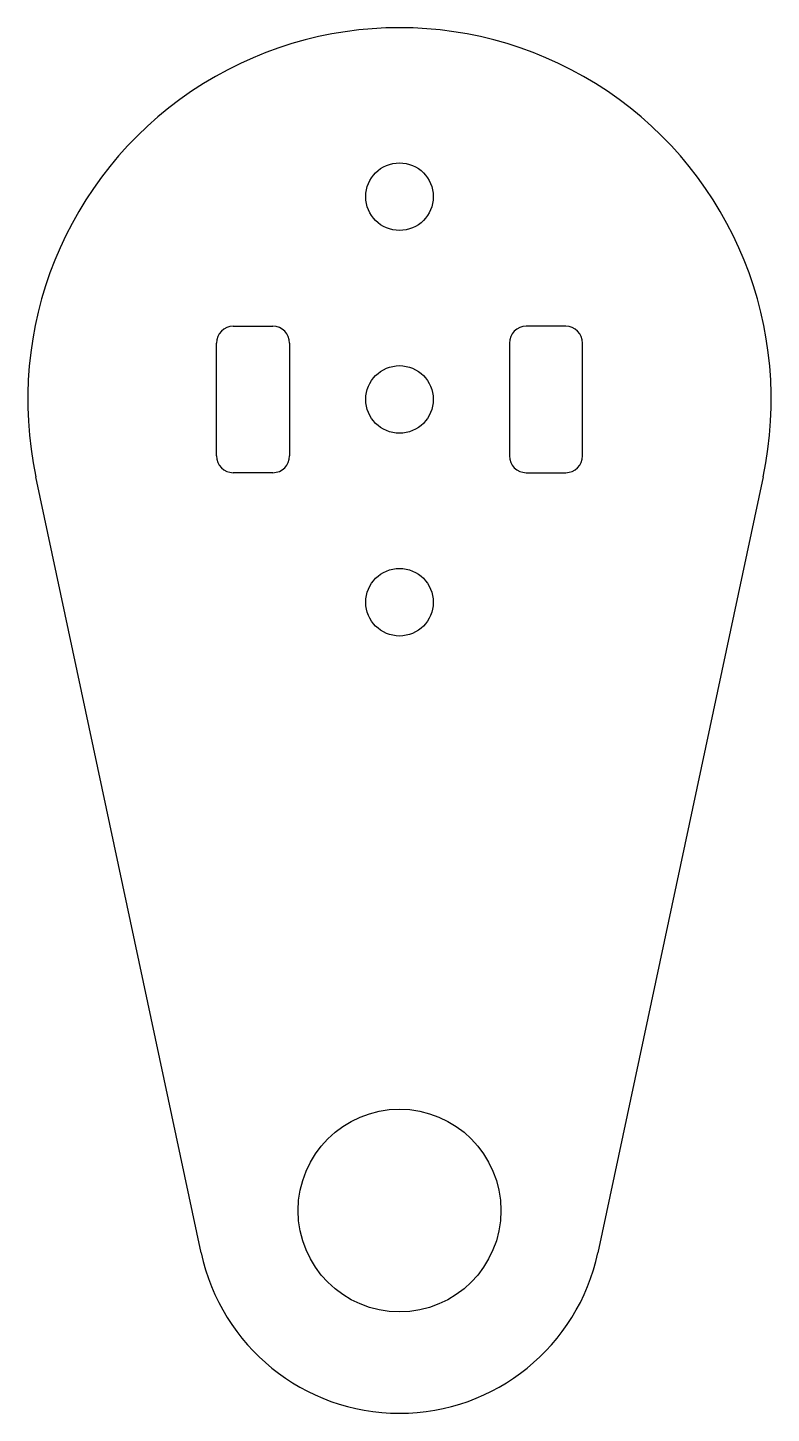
# Model space of a CAD drawing. Header units: millimetres. Extents: x 199.2 to 232.2, y 197 to 258.5.
import ezdxf

# ---------------------------------------------------------------- set-up
doc = ezdxf.new("R2010")
doc.units = ezdxf.units.MM
doc.layers.add('Default', color=7, linetype='Continuous')

msp = doc.modelspace()

# ---------------------------------------------------------------- linework, layer by layer
at = {"layer": 'Default', "color": 7, "linetype": 'Continuous'}
for p, q in [((208.373, 245.202), (210.123, 245.202)), ((223.123, 245.202), (221.373, 245.202)), ((207.623, 239.452), (207.623, 244.452)), ((210.873, 244.452), (210.873, 239.452)), ((220.623, 244.452), (220.623, 239.452)), ((223.873, 239.452), (223.873, 244.452)), ((210.123, 238.702), (208.373, 238.702)), ((221.373, 238.702), (223.123, 238.702)), ((206.945, 204.077), (199.61, 238.515)), ((231.886, 238.515), (224.55, 204.077))]:
    msp.add_line(p, q, dxfattribs=at)
for centre, radius in [((215.748, 250.952), 1.5), ((215.748, 241.952), 1.5), ((215.748, 232.952), 1.5), ((215.748, 205.952), 4.5)]:
    msp.add_circle(centre, radius, dxfattribs=at)
for centre, radius, start, end in [((215.748, 241.952), 16.5, 347.9753, 192.0247), ((208.373, 244.452), 0.75, 90, 180), ((210.123, 244.452), 0.75, 0, 90), ((221.373, 244.452), 0.75, 90, 180), ((223.123, 244.452), 0.75, 0, 90), ((208.373, 239.452), 0.75, 180, 270), ((210.123, 239.452), 0.75, 270, 0), ((221.373, 239.452), 0.75, 180, 270), ((223.123, 239.452), 0.75, 270, 0), ((215.748, 205.952), 9, 192.0247, 347.9753)]:
    msp.add_arc(centre, radius, start, end, dxfattribs=at)

doc.saveas('drawing.dxf')
